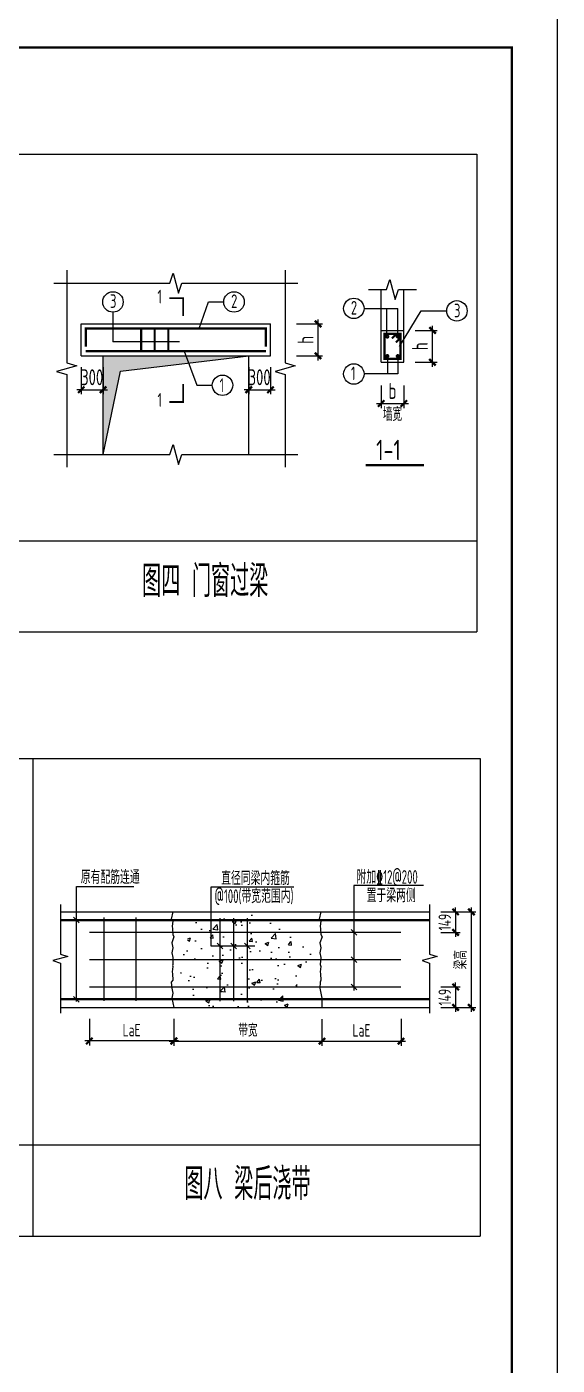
# Model space of a CAD drawing. Extents: x 9731685 to 18866768, y -962146 to 194094.
# Drawn here: x 9849047 to 9860705, y 84721 to 114149 of the extents above; entities that cross this region are included whole.
import ezdxf
from ezdxf.enums import TextEntityAlignment as Align

# ---------------------------------------------------------------- set-up
doc = ezdxf.new("R2010")
doc.units = 0
doc.header["$LTSCALE"] = 1000
doc.layers.get('0').update_dxf_attribs({"linetype": 'CONTINUOUS'})
doc.layers.get('Defpoints').update_dxf_attribs({"linetype": 'CONTINUOUS'})
for name, color, linetype in [('BORDER', 7, 'CONTINUOUS'), ('DIM', 3, 'CONTINUOUS'), ('NUM', 7, 'CONTINUOUS'), ('TAB', 7, 'CONTINUOUS')]:
    doc.layers.add(name, color=color, linetype=linetype)
doc.layers.add('rein', color=6, linetype='ByLayer', lineweight=18)
doc.styles.add('TSSD_Dimension', font='Tssdeng.shx', dxfattribs={"width": 0.7, "bigfont": 'hztxt.shx'})
doc.styles.add('TSSD_Norm', font='Tssdeng.shx', dxfattribs={"width": 0.7, "bigfont": 'hztxt.shx'})
doc.styles.add('说明文字', font='tssdeng.shx', dxfattribs={"width": 0.75, "bigfont": 'hztxt.shx'})
doc.dimstyles.new('TSSD_100_100', dxfattribs={"dimtxt": 350, "dimasz": 100, "dimexe": 100, "dimexo": 250, "dimgap": 100, "dimtad": 1, "dimdec": 0, "dimzin": 0, "dimdsep": 46, "dimtxsty": 'TSSD_Dimension', "dimblk": 'ARCHTICK', "dimblk1": 'ARCHTICK', "dimblk2": 'ARCHTICK', "dimcen": 0, "dimdle": 100, "dimclrt": 7, "dimadec": 0, "dimazin": 0, "dimtfac": 1, "dimtdec": 0, "dimtix": 1, "dimtmove": 2, "dimatfit": 3, "dimfxl": 1, "dimtolj": 1, "dimtzin": 0, "dimarcsym": 0})
doc.dimstyles.new('TSSD_33_100', dxfattribs={"dimtxt": 275, "dimasz": 100, "dimexe": 100, "dimexo": 250, "dimgap": 100, "dimtad": 1, "dimdec": 0, "dimlfac": 0.33, "dimzin": 0, "dimdsep": 46, "dimtxsty": 'TSSD_Dimension', "dimblk": 'ARCHTICK', "dimblk1": 'ARCHTICK', "dimblk2": 'ARCHTICK', "dimcen": 0, "dimdle": 100, "dimclrt": 7, "dimadec": 0, "dimazin": 0, "dimtfac": 1, "dimtdec": 0, "dimtix": 1, "dimtmove": 2, "dimatfit": 3, "dimfxl": 1, "dimtolj": 1, "dimtzin": 0, "dimarcsym": 0})

# ---------------------------------------------------------------- blocks, each defined once
blk = doc.blocks.new('_ArchTick')
at = {"color": 0, "linetype": 'ByBlock', "const_width": 0.5}
blk.add_lwpolyline([(-0.71, -0.71), (0.71, 0.71)], dxfattribs=at)
blk = doc.blocks.new('*D798')
at = {"layer": 'Defpoints', "color": 0}
for p in [(9850244, 106915), (9850724, 106915), (9850724, 106168)]:
    blk.add_point(p, dxfattribs=at)
at = {"layer": 'DIM', "color": 0, "lineweight": -2}
for p, q in [((9850244, 106665), (9850244, 106068)), ((9850724, 106665), (9850724, 106068)), ((9850244, 106168), (9850144, 106168)), ((9850244, 106168), (9850724, 106168)), ((9850724, 106168), (9850824, 106168))]:
    blk.add_line(p, q, dxfattribs=at)
at = {"layer": 'DIM', "color": 0, "lineweight": -2, "xscale": 100, "yscale": 100, "zscale": 100}
blk.add_blockref('_ArchTick', (9850244, 106168), dxfattribs=at)
at = {"layer": 'DIM', "color": 0, "lineweight": -2, "xscale": 100, "yscale": 100, "zscale": 100, "rotation": 180}
blk.add_blockref('_ArchTick', (9850724, 106168), dxfattribs=at)
at = {"layer": 'DIM', "color": 7, "insert": (9850484, 106443), "char_height": 350, "attachment_point": 5, "style": 'TSSD_Dimension'}
blk.add_mtext('\\A1;300', dxfattribs=at)
blk = doc.blocks.new('*D799')
at = {"layer": 'Defpoints', "color": 0}
for p in [(9853924, 106915), (9854404, 106915), (9854404, 106168)]:
    blk.add_point(p, dxfattribs=at)
at = {"layer": 'DIM', "color": 0, "lineweight": -2}
for p, q in [((9853924, 106665), (9853924, 106068)), ((9854404, 106665), (9854404, 106068)), ((9853924, 106168), (9853824, 106168)), ((9853924, 106168), (9854404, 106168)), ((9854404, 106168), (9854504, 106168))]:
    blk.add_line(p, q, dxfattribs=at)
at = {"layer": 'DIM', "color": 0, "lineweight": -2, "xscale": 100, "yscale": 100, "zscale": 100}
blk.add_blockref('_ArchTick', (9853924, 106168), dxfattribs=at)
at = {"layer": 'DIM', "color": 0, "lineweight": -2, "xscale": 100, "yscale": 100, "zscale": 100, "rotation": 180}
blk.add_blockref('_ArchTick', (9854404, 106168), dxfattribs=at)
at = {"layer": 'DIM', "color": 7, "insert": (9854164, 106443), "char_height": 350, "attachment_point": 5, "style": 'TSSD_Dimension'}
blk.add_mtext('\\A1;300', dxfattribs=at)
blk = doc.blocks.new('*D800')
at = {"layer": 'Defpoints', "color": 0}
for p in [(9854724, 107615), (9855448, 107615), (9854724, 106915)]:
    blk.add_point(p, dxfattribs=at)
at = {"layer": 'DIM', "color": 0, "lineweight": -2}
for p, q in [((9855448, 106815), (9855448, 107715)), ((9854974, 107615), (9855548, 107615)), ((9854974, 106915), (9855548, 106915))]:
    blk.add_line(p, q, dxfattribs=at)
at = {"layer": 'DIM', "color": 0, "lineweight": -2, "xscale": 100, "yscale": 100, "zscale": 100}
for p, rotation in [((9855448, 107615), 90), ((9855448, 106915), 270)]:
    blk.add_blockref('_ArchTick', p, dxfattribs=dict(at, rotation=rotation))
at = {"layer": 'DIM', "color": 7, "insert": (9855173, 107265), "char_height": 350, "attachment_point": 5, "rotation": 90, "style": 'TSSD_Dimension'}
blk.add_mtext('\\A1;h', dxfattribs=at)
blk = doc.blocks.new('*D801')
at = {"layer": 'Defpoints', "color": 0}
for p in [(9857335, 107473), (9857964, 107473), (9857335, 106773)]:
    blk.add_point(p, dxfattribs=at)
at = {"layer": 'DIM', "color": 0, "lineweight": -2}
for p, q in [((9857585, 107473), (9858064, 107473)), ((9857964, 106673), (9857964, 107573)), ((9857585, 106773), (9858064, 106773))]:
    blk.add_line(p, q, dxfattribs=at)
at = {"layer": 'DIM', "color": 0, "lineweight": -2, "xscale": 100, "yscale": 100, "zscale": 100}
for p, rotation in [((9857964, 107473), 90), ((9857964, 106773), 270)]:
    blk.add_blockref('_ArchTick', p, dxfattribs=dict(at, rotation=rotation))
at = {"layer": 'DIM', "color": 7, "insert": (9857689, 107123), "char_height": 350, "attachment_point": 5, "rotation": 90, "style": 'TSSD_Dimension'}
blk.add_mtext('\\A1;h', dxfattribs=at)
blk = doc.blocks.new('*D802')
at = {"layer": 'Defpoints', "color": 0}
for p in [(9856835, 106515), (9857335, 106515), (9857335, 105867)]:
    blk.add_point(p, dxfattribs=at)
at = {"layer": 'DIM', "color": 0, "lineweight": -2}
for p, q in [((9856835, 106265), (9856835, 105767)), ((9857335, 106265), (9857335, 105767)), ((9856735, 105867), (9857435, 105867))]:
    blk.add_line(p, q, dxfattribs=at)
at = {"layer": 'DIM', "color": 0, "lineweight": -2, "xscale": 100, "yscale": 100, "zscale": 100, "rotation": 180}
blk.add_blockref('_ArchTick', (9856835, 105867), dxfattribs=at)
at = {"layer": 'DIM', "color": 0, "lineweight": -2, "xscale": 100, "yscale": 100, "zscale": 100}
blk.add_blockref('_ArchTick', (9857335, 105867), dxfattribs=at)
at = {"layer": 'DIM', "color": 7, "insert": (9857085, 106142), "char_height": 350, "attachment_point": 5, "style": 'TSSD_Dimension'}
blk.add_mtext('\\A1;b', dxfattribs=at)
blk = doc.blocks.new('*D807')
at = {"layer": 'Defpoints', "color": 0}
for p in [(9852279, 92588), (9855535, 92583), (9855535, 91846)]:
    blk.add_point(p, dxfattribs=at)
at = {"layer": 'DIM', "color": 0, "lineweight": -2}
for p, q in [((9852279, 92338), (9852279, 91746)), ((9855535, 92333), (9855535, 91746)), ((9852179, 91846), (9855635, 91846))]:
    blk.add_line(p, q, dxfattribs=at)
at = {"layer": 'DIM', "color": 0, "lineweight": -2, "xscale": 100, "yscale": 100, "zscale": 100, "rotation": 180}
blk.add_blockref('_ArchTick', (9852279, 91846), dxfattribs=at)
at = {"layer": 'DIM', "color": 0, "lineweight": -2, "xscale": 100, "yscale": 100, "zscale": 100}
blk.add_blockref('_ArchTick', (9855535, 91846), dxfattribs=at)
at = {"layer": 'DIM', "color": 7, "insert": (9853907, 92084), "char_height": 275, "attachment_point": 5, "style": 'TSSD_Dimension'}
blk.add_mtext('\\A1;带宽', dxfattribs=at)
blk = doc.blocks.new('*D808')
at = {"layer": 'Defpoints', "color": 0}
for p in [(9855535, 92583), (9857272, 92588), (9857272, 91846)]:
    blk.add_point(p, dxfattribs=at)
at = {"layer": 'DIM', "color": 0, "lineweight": -2}
for p, q in [((9855535, 92333), (9855535, 91746)), ((9857272, 92338), (9857272, 91746)), ((9855435, 91846), (9857372, 91846))]:
    blk.add_line(p, q, dxfattribs=at)
at = {"layer": 'DIM', "color": 0, "lineweight": -2, "xscale": 100, "yscale": 100, "zscale": 100, "rotation": 180}
blk.add_blockref('_ArchTick', (9855535, 91846), dxfattribs=at)
at = {"layer": 'DIM', "color": 0, "lineweight": -2, "xscale": 100, "yscale": 100, "zscale": 100}
blk.add_blockref('_ArchTick', (9857272, 91846), dxfattribs=at)
at = {"layer": 'DIM', "color": 7, "insert": (9856403, 92084), "char_height": 275, "attachment_point": 5, "style": 'TSSD_Dimension'}
blk.add_mtext('\\A1;LaE', dxfattribs=at)
blk = doc.blocks.new('*D809')
at = {"layer": 'Defpoints', "color": 0}
for p in [(9850422, 92588), (9852279, 92588), (9850422, 91851)]:
    blk.add_point(p, dxfattribs=at)
at = {"layer": 'DIM', "color": 0, "lineweight": -2}
for p, q in [((9850422, 92338), (9850422, 91751)), ((9852279, 92338), (9852279, 91751)), ((9852379, 91851), (9850322, 91851))]:
    blk.add_line(p, q, dxfattribs=at)
at = {"layer": 'DIM', "color": 0, "lineweight": -2, "xscale": 100, "yscale": 100, "zscale": 100, "rotation": 180}
blk.add_blockref('_ArchTick', (9850422, 91851), dxfattribs=at)
at = {"layer": 'DIM', "color": 0, "lineweight": -2, "xscale": 100, "yscale": 100, "zscale": 100}
blk.add_blockref('_ArchTick', (9852279, 91851), dxfattribs=at)
at = {"layer": 'DIM', "color": 7, "insert": (9851351, 92089), "char_height": 275, "attachment_point": 5, "style": 'TSSD_Dimension'}
blk.add_mtext('\\A1;LaE', dxfattribs=at)
blk = doc.blocks.new('*D810')
at = {"layer": 'Defpoints', "color": 0}
for p in [(9857900, 94688), (9857900, 94238), (9858471, 94238)]:
    blk.add_point(p, dxfattribs=at)
at = {"layer": 'DIM', "color": 0, "lineweight": -2}
for p, q in [((9858471, 94688), (9858471, 94788)), ((9858150, 94688), (9858571, 94688)), ((9858471, 94688), (9858471, 94238)), ((9858150, 94238), (9858571, 94238)), ((9858471, 94238), (9858471, 94138))]:
    blk.add_line(p, q, dxfattribs=at)
at = {"layer": 'DIM', "color": 0, "lineweight": -2, "xscale": 100, "yscale": 100, "zscale": 100}
for p, rotation in [((9858471, 94688), 270), ((9858471, 94238), 90)]:
    blk.add_blockref('_ArchTick', p, dxfattribs=dict(at, rotation=rotation))
at = {"layer": 'DIM', "color": 7, "insert": (9858233, 94463), "char_height": 275, "attachment_point": 5, "rotation": 90, "style": 'TSSD_Dimension'}
blk.add_mtext('\\A1;149', dxfattribs=at)
blk = doc.blocks.new('*D811')
at = {"layer": 'Defpoints', "color": 0}
for p in [(9857900, 93038), (9857900, 92588), (9858471, 92588)]:
    blk.add_point(p, dxfattribs=at)
at = {"layer": 'DIM', "color": 0, "lineweight": -2}
for p, q in [((9858150, 93038), (9858571, 93038)), ((9858471, 93038), (9858471, 93138)), ((9858471, 93038), (9858471, 92588)), ((9858150, 92588), (9858571, 92588)), ((9858471, 92588), (9858471, 92488))]:
    blk.add_line(p, q, dxfattribs=at)
at = {"layer": 'DIM', "color": 0, "lineweight": -2, "xscale": 100, "yscale": 100, "zscale": 100}
for p, rotation in [((9858471, 93038), 270), ((9858471, 92588), 90)]:
    blk.add_blockref('_ArchTick', p, dxfattribs=dict(at, rotation=rotation))
at = {"layer": 'DIM', "color": 7, "insert": (9858233, 92813), "char_height": 275, "attachment_point": 5, "rotation": 90, "style": 'TSSD_Dimension'}
blk.add_mtext('\\A1;149', dxfattribs=at)
blk = doc.blocks.new('*D812')
at = {"layer": 'Defpoints', "color": 0}
for p in [(9857900, 94688), (9857900, 92588), (9858817, 92588)]:
    blk.add_point(p, dxfattribs=at)
at = {"layer": 'DIM', "color": 0, "lineweight": -2}
for p, q in [((9858817, 94788), (9858817, 92488)), ((9858150, 94688), (9858917, 94688)), ((9858150, 92588), (9858917, 92588))]:
    blk.add_line(p, q, dxfattribs=at)
at = {"layer": 'DIM', "color": 0, "lineweight": -2, "xscale": 100, "yscale": 100, "zscale": 100}
for p, rotation in [((9858817, 94688), 90), ((9858817, 92588), 270)]:
    blk.add_blockref('_ArchTick', p, dxfattribs=dict(at, rotation=rotation))
at = {"layer": 'DIM', "color": 7, "insert": (9858579, 93638), "char_height": 275, "attachment_point": 5, "rotation": 90, "style": 'TSSD_Dimension'}
blk.add_mtext('\\A1;梁高', dxfattribs=at)

msp = doc.modelspace()

# ---------------------------------------------------------------- hatches: boundary and pattern name
h = msp.add_hatch()
h.set_pattern_fill('DOTS', color=256, scale=500, angle=45, style=0)
h.set_pattern_definition([(45, (9740915.87, 100101.657), (-11.0485435, 33.14563), [0, -31.25])])
h.paths.add_polyline_path([(9853923.7, 106915), (9850723.7, 106915), (9850723.7, 104746.9), (9851105.2, 106577.2)])
h = msp.add_hatch()
h.set_pattern_fill('AN33C', color=8, scale=1200, style=0)
h.set_pattern_definition([(50, (9488643.3, -37403.9), (860.7122, -75.3026), [90, -990]), (355, (9488643.3, -37403.9), (-166.5016, 902.6306), [72, -792]), (100.4514, (9488715, -37410.2), (694.2113, 827.3275), [76.4882, -841.3705]), (46.1842, (9488643.3, -37163.9), (1280.6893, -198.6228), [135, -1485]), (96.6356, (9488750, -37180.5), (1121.5952, 1168.9414), [114.7323, -1262.0556]), (351.1842, (9488643.3, -37163.9), (1121.5943, 1168.9423), [108, -1188]), (21, (9488763.3, -37223.9), (716.2885, -483.1427), [90, -990]), (326, (9488763.3, -37223.9), (291.9784, 870.18), [72, -792]), (71.4514, (9488823, -37264.2), (1008.2672, 387.0366), [76.4882, -841.3705]), (37.5, (9488643.28, -37403.93), (14.59183, 399.47262), [0, -782.4, 0, -804, 0, -795]), (7.5, (9488643.28, -37403.93), (315.68344, 473.29405), [0, -458.4, 0, -764.4, 0, -303]), (327.5, (9488375.68, -37403.93), (640.58692, -27.06585), [0, -300, 0, -936, 0, -1242]), (317.5, (9488255.7, -37403.93), (699.8234, 120.126), [0, -390, 0, -621.6, 0, -882])])
h.paths.add_polyline_path([(9854988.4, 94508.4), (9854988.4, 94688.4), (9852807.2, 94688.4), (9852807.2, 94508.4)])
h.paths.add_polyline_path([(9852807.2, 94688.4), (9852588.4, 94688.4), (9852588.4, 94508.4), (9852807.2, 94508.4)])
h.paths.add_polyline_path([(9852807.2, 94508.4), (9852588.4, 94508.4), (9852588.4, 94238.4), (9852807.2, 94238.4)])
h.paths.add_polyline_path([(9854988.4, 94238.4), (9854988.4, 94508.4), (9852807.2, 94508.4), (9852807.2, 94238.4)])
h.paths.add_polyline_path([(9852588.4, 94238.4), (9852588.4, 94088.4), (9852288.4, 93788.4), (9852288.4, 93638.4), (9855288.4, 93638.4), (9855288.4, 93788.4), (9854988.4, 94088.4), (9854988.4, 94238.4)])
h.paths.add_polyline_path([(9852288.4, 93638.4), (9852288.4, 93488.4), (9852588.4, 93188.4), (9852588.4, 93038.4), (9854988.4, 93038.4), (9854988.4, 93188.4), (9855288.4, 93488.4), (9855288.4, 93638.4)])
h.paths.add_polyline_path([(9854988.4, 92768.4), (9854988.4, 93038.4), (9852588.4, 93038.4), (9852588.4, 92768.4)])
h.paths.add_polyline_path([(9852588.4, 92768.4), (9852588.4, 92588.4), (9854988.4, 92588.4), (9854988.4, 92768.4)])

# ---------------------------------------------------------------- linework, layer by layer
for p, q in [((9856835.5, 106773.1), (9856835.5, 108373.1)), ((9857335.5, 106773.1), (9857335.5, 108373.1)), ((9852832.5, 107515), (9853041.7, 108098.8)), ((9853041.7, 108098.8), (9853376.4, 108098.8)), ((9850940.8, 107873.8), (9850940.8, 107224.2)), ((9856459.8, 107956.9), (9857201.3, 107956.9)), ((9856963.7, 107309.6), (9856963.7, 107956.9)), ((9857201.3, 107309.6), (9857201.3, 107956.9)), ((9857235.5, 107123.1), (9857713, 107903.2)), ((9857713, 107903.2), (9858275.7, 107903.2)), ((9850243.7, 107615), (9854403.7, 107615)), ((9850243.7, 106915), (9850243.7, 107615)), ((9854403.7, 106915), (9854403.7, 107615)), ((9856835.5, 107473.1), (9857335.5, 107473.1)), ((9852404.1, 107224.2), (9850940.8, 107224.2)), ((9850243.7, 106915), (9854403.7, 106915)), ((9850723.7, 104746.9), (9850723.7, 106915)), ((9851105.2, 106577.2), (9853923.7, 106915)), ((9852502.6, 107015), (9852781.2, 106267.3)), ((9853923.7, 104746.9), (9853923.7, 106915)), ((9856971.7, 106933.6), (9856971.7, 106515.3)), ((9857204.3, 106933.6), (9857204.3, 106515.3)), ((9850723.7, 104746.9), (9851105.2, 106577.2)), ((9856835.5, 106773.1), (9857335.5, 106773.1)), ((9852781.2, 106267.3), (9853123.3, 106267.3)), ((9857204.3, 106515.3), (9856459.8, 106515.3)), ((9850137.9, 92719.6), (9850137.9, 95244.2)), ((9850137.9, 95244.2), (9851400.4, 95244.2)), ((9853098.7, 93938.4), (9853098.7, 95239.3)), ((9853098.7, 95239.3), (9854913.9, 95239.3)), ((9857767.3, 95266.1), (9856238.2, 95266.1)), ((9856238.2, 95266.1), (9856238.2, 92958.5)), ((9849784.6, 94688.4), (9857900, 94688.4)), ((9850074.3, 94572.1), (9850201.5, 94444.8)), ((9856174.6, 94302.1), (9856301.8, 94174.8)), ((9854061.5, 93938.4), (9853098.7, 93938.4)), ((9853229.5, 94002), (9853356.8, 93874.7)), ((9853529.5, 94002), (9853656.8, 93874.7)), ((9853829.5, 94002), (9853956.8, 93874.7)), ((9856174.6, 93702.1), (9856301.8, 93574.8)), ((9856174.6, 93102.1), (9856301.8, 92974.8)), ((9850074.3, 92832.1), (9850201.5, 92704.8)), ((9849784.6, 92588.4), (9857900, 92588.4))]:
    msp.add_line(p, q)
for points in [[(9849643.7, 108515), (9852193.7, 108515), (9852263.7, 108735), (9852383.7, 108295), (9852453.7, 108515), (9855003.7, 108515)], [(9849923.7, 108795), (9849923.7, 106760.9), (9850143.7, 106690.9), (9849703.7, 106570.9), (9849923.7, 106500.9), (9849923.7, 104466.9)], [(9856555.5, 108373.1), (9856955.5, 108373.1), (9857025.5, 108593.1), (9857145.5, 108153.1), (9857215.5, 108373.1), (9857615.5, 108373.1)], [(9849643.7, 104746.9), (9852193.7, 104746.9), (9852263.7, 104966.9), (9852383.7, 104526.9), (9852453.7, 104746.9), (9855003.7, 104746.9)], [(9849784.6, 94853.5), (9849784.6, 93759.9), (9849949.6, 93707.4), (9849619.6, 93617.4), (9849784.6, 93564.9), (9849784.6, 92460.1)], [(9857900, 94853.5), (9857900, 93759.9), (9858065, 93707.4), (9857735, 93617.4), (9857900, 93564.9), (9857900, 92460.1)], [(9852255.7, 94688.4), (9852222.2, 94529.5), (9852247.1, 94508.2), (9852255.7, 94488.6), (9852241.8, 94367.6), (9852248.9, 94326.7), (9852255.7, 94188.4), (9852281.6, 94141.8), (9852231.5, 94011.7), (9852255.7, 93901.6), (9852231.5, 93791.5), (9852255.7, 93688.4)], [(9855509.9, 94688.4), (9855476.5, 94529.5), (9855501.4, 94508.2), (9855509.9, 94488.6), (9855496, 94367.6), (9855503.2, 94326.7), (9855509.9, 94188.4), (9855535.9, 94141.8), (9855485.8, 94011.7), (9855509.9, 93901.6), (9855485.8, 93791.5), (9855509.9, 93688.4)], [(9852255.7, 93688.4), (9852256.7, 93529.5), (9852247.1, 93508.2), (9852255.7, 93488.6), (9852241.8, 93367.6), (9852248.9, 93326.7), (9852255.7, 93188.4), (9852223.1, 93141.8), (9852231.5, 93011.7), (9852255.7, 92901.6), (9852231.5, 92791.5), (9852279.1, 92588.4)], [(9855509.9, 93688.4), (9855495.2, 93529.5), (9855501.4, 93508.2), (9855509.9, 93488.6), (9855496, 93367.6), (9855503.2, 93326.7), (9855509.9, 93188.4), (9855493.9, 93141.8), (9855485.8, 93011.7), (9855509.9, 92901.6), (9855529.5, 92791.5), (9855533.3, 92588.4)]]:
    msp.add_lwpolyline(points)
at = {"color": 3}
msp.add_lwpolyline([(9854723.7, 108795), (9854723.7, 106760.9), (9854943.7, 106690.9), (9854503.7, 106570.9), (9854723.7, 106500.9), (9854723.7, 104466.9)], dxfattribs=at)
for points, const_width in [([(9852182.6, 108180.8), (9852484.6, 108180.8), (9852484.6, 107788.4)], 40), ([(9852182.6, 105900.2), (9852484.6, 105900.2), (9852484.6, 106292.6)], 40), ([(9856491.3, 104511.4), (9857780.5, 104511.4)], 50)]:
    msp.add_lwpolyline(points, dxfattribs=dict(const_width=const_width))
for centre in [(9850940.8, 108098.8), (9853601.4, 108098.8), (9856234.8, 107956.9), (9858500.7, 107903.2), (9856234.8, 106515.3), (9853348.3, 106267.3)]:
    msp.add_circle(centre, 225)
at = {"layer": 'BORDER'}
msp.add_lwpolyline([(9776604.8, 55293.7), (9776604.8, 114693.7), (9860704.8, 114693.7), (9860704.8, 55293.7)], close=True, dxfattribs=at)
at = {"layer": 'BORDER', "const_width": 50}
msp.add_lwpolyline([(9779104.8, 56293.7), (9779104.8, 113693.7), (9859704.8, 113693.7), (9859704.8, 56293.7)], close=True, dxfattribs=at)
at = {"layer": 'rein', "const_width": 50}
for points in [[(9850343.7, 107115), (9850343.7, 107515), (9854303.7, 107515), (9854303.7, 107115)], [(9851558.1, 107015), (9851558.1, 107515)], [(9851858.1, 107015), (9851858.1, 107515)], [(9852158.1, 107015), (9852158.1, 107515)], [(9857071.4, 107297.4), (9857174.7, 107400.6), (9857263, 107400.6), (9857263, 106845.6), (9856908, 106845.6), (9856908, 107400.6), (9857263, 107400.6), (9857263, 107312.2), (9857159.8, 107209)], [(9850343.7, 107015), (9854303.7, 107015)]]:
    msp.add_lwpolyline(points, dxfattribs=at)
for points in [[(9856950.5, 107338.1, 1), (9856990.5, 107338.1, 1)], [(9857180.5, 107338.1, 1), (9857220.5, 107338.1, 1)], [(9856950.5, 106908.1, 1), (9856990.5, 106908.1, 1)], [(9857180.5, 106908.1, 1), (9857220.5, 106908.1, 1)]]:
    msp.add_lwpolyline(points, format="xyb", close=True, dxfattribs=at)
at = {"layer": 'rein', "ltscale": 100, "const_width": 50}
for points in [[(9849784.6, 94508.4), (9857900, 94508.4)], [(9849784.6, 92768.4), (9857900, 92768.4)]]:
    msp.add_lwpolyline(points, dxfattribs=at)
at = {"layer": 'rein', "color": 4, "const_width": 30}
for points in [[(9850745, 94566.2), (9850745, 92726.2)], [(9851447, 94566.2), (9851447, 92726.2)], [(9853293.1, 94556.8), (9853293.1, 92723.6)], [(9853593.1, 94556.8), (9853593.1, 92723.6)], [(9853893.1, 94556.8), (9853893.1, 92723.6)], [(9850422, 94238.4), (9857269.3, 94238.4)], [(9850422, 93638.4), (9857269.3, 93638.4)], [(9850422, 93038.4), (9857269.3, 93038.4)]]:
    msp.add_lwpolyline(points, dxfattribs=at)
at = {"layer": 'TAB'}
for p, q in [((9820304.8, 111348.7), (9858934.9, 111348.7)), ((9858934.9, 111348.7), (9858934.9, 100848.7)), ((9820304.8, 102848.7), (9858934.9, 102848.7)), ((9820304.8, 100848.7), (9858934.9, 100848.7)), ((9820304.8, 98058), (9859010.8, 98058)), ((9849178.8, 98058), (9849178.8, 87558)), ((9859010.8, 98058), (9859010.8, 87558)), ((9859010.8, 89558), (9820304.8, 89558)), ((9820304.8, 87558), (9859010.8, 87558))]:
    msp.add_line(p, q, dxfattribs=at)

# ---------------------------------------------------------------- texts
for s, height, style, width, p in [('1', 300, '说明文字', 0.7, (9851918.6, 108066.6)), ('3', 300, '说明文字', 0.7, (9850876.6, 107968.7)), ('2', 300, '说明文字', 0.7, (9853537.2, 107965.2)), ('2', 300, '说明文字', 0.7, (9856170.6, 107821.4)), ('3', 300, '说明文字', 0.7, (9858436.5, 107760.5)), ('1', 300, '说明文字', 0.7, (9856170.6, 106379.6)), ('1', 300, '说明文字', 0.7, (9853284.1, 106119.5)), ('1', 300, '说明文字', 0.7, (9851918.6, 105794.3)), ('墙宽', 300, '说明文字', 0.7, (9856875.4, 105482.3)), ('1-1', 450, '说明文字', 0.75, (9856725.2, 104619.1)), ('附加\x8412@200', 300, 'TSSD_Norm', 0.6, (9856294.3, 95307.1)), ('原有配筋连通', 300, 'TSSD_Norm', 0.6, (9850232.9, 95303.4)), ('直径同梁内箍筋', 300, 'TSSD_Norm', 0.6, (9853318.1, 95279)), ('@100(带宽范围内)', 300, 'TSSD_Norm', 0.6, (9853175.3, 94884.3)), ('置于梁两侧', 300, 'TSSD_Norm', 0.6, (9856516.6, 94901.7))]:
    msp.add_text(s, height=height, dxfattribs=dict(style=style, width=width)).set_placement(p)
at = {"layer": 'NUM', "color": 7, "style": 'TSSD_Norm', "width": 0.6}
msp.add_text('图四 门窗过梁', height=700, dxfattribs=at).set_placement((9851580.7, 101611.1))
msp.add_text('图八 梁后浇带', height=700, dxfattribs=at).set_placement((9852510.3, 88147.7), align=Align.BOTTOM_LEFT)

# ---------------------------------------------------------------- dimensions: what is measured, and where the dimension line sits
at = {"layer": 'DIM', "color": 3}
for base, p1, p2, picture, middle in [((9855447.6, 107615), (9854723.7, 106915), (9854723.7, 107615), '*D800', (9855172.6, 107265)), ((9857964.4, 107473.1), (9857335.5, 106773.1), (9857335.5, 107473.1), '*D801', (9857689.4, 107123.1))]:
    dim = msp.add_linear_dim(base=base, p1=p1, p2=p2, angle=90, text='h', dimstyle='TSSD_100_100', dxfattribs=at)
    dim.commit()
    dim.dimension.update_dxf_attribs({"geometry": picture, "text_midpoint": middle})
at = {"layer": 'DIM'}
for base, p1, p2, text, dimstyle, picture, middle in [((9850723.7, 106168.2), (9850243.7, 106915), (9850723.7, 106915), '300', 'TSSD_100_100', '*D798', (9850483.7, 106443.2)), ((9854403.7, 106168.2), (9853923.7, 106915), (9854403.7, 106915), '300', 'TSSD_100_100', '*D799', (9854163.7, 106443.2)), ((9857335.5, 105867), (9856835.5, 106515.3), (9857335.5, 106515.3), 'b', 'TSSD_100_100', '*D802', (9857085.5, 106142)), ((9855534.5, 91846.2), (9852279.1, 92588.4), (9855534.5, 92583.3), '带宽', 'TSSD_33_100', '*D807', (9853906.8, 92083.7)), ((9857272.5, 91846.2), (9855534.5, 92583.3), (9857272.5, 92588.4), 'LaE', 'TSSD_33_100', '*D808', (9856403.5, 92083.7))]:
    dim = msp.add_linear_dim(base=base, p1=p1, p2=p2, text=text, dimstyle=dimstyle, dxfattribs=at)
    dim.commit()
    dim.dimension.update_dxf_attribs({"geometry": picture, "text_midpoint": middle})
for base, p1, p2, picture, middle in [((9858470.9454328, 94238.4488749), (9857900.045538, 94688.4488749), (9857900.045538, 94238.4488749), '*D810', (9858233.4454328, 94463.4488749)), ((9858470.9454328, 92588.4488749), (9857900.045538, 93038.4488749), (9857900.045538, 92588.4488749), '*D811', (9858233.4454328, 92813.4488749))]:
    dim = msp.add_linear_dim(base=base, p1=p1, p2=p2, angle=90, dimstyle='TSSD_33_100', dxfattribs=at)
    dim.commit()
    dim.dimension.update_dxf_attribs({"geometry": picture, "text_midpoint": middle})
for base, p1, p2, angle, text, picture, middle in [((9858816.8, 92588.4), (9857900, 94688.4), (9857900, 92588.4), 90, '梁高', '*D812', (9858579.3, 93638.4)), ((9850422, 91851.4), (9852279.1, 92588.4), (9850422, 92588.4), 180, 'LaE', '*D809', (9851350.5, 92088.9))]:
    dim = msp.add_linear_dim(base=base, p1=p1, p2=p2, angle=angle, text=text, dimstyle='TSSD_33_100', dxfattribs=at)
    dim.commit()
    dim.dimension.update_dxf_attribs({"geometry": picture, "text_midpoint": middle})

doc.saveas('drawing.dxf')
